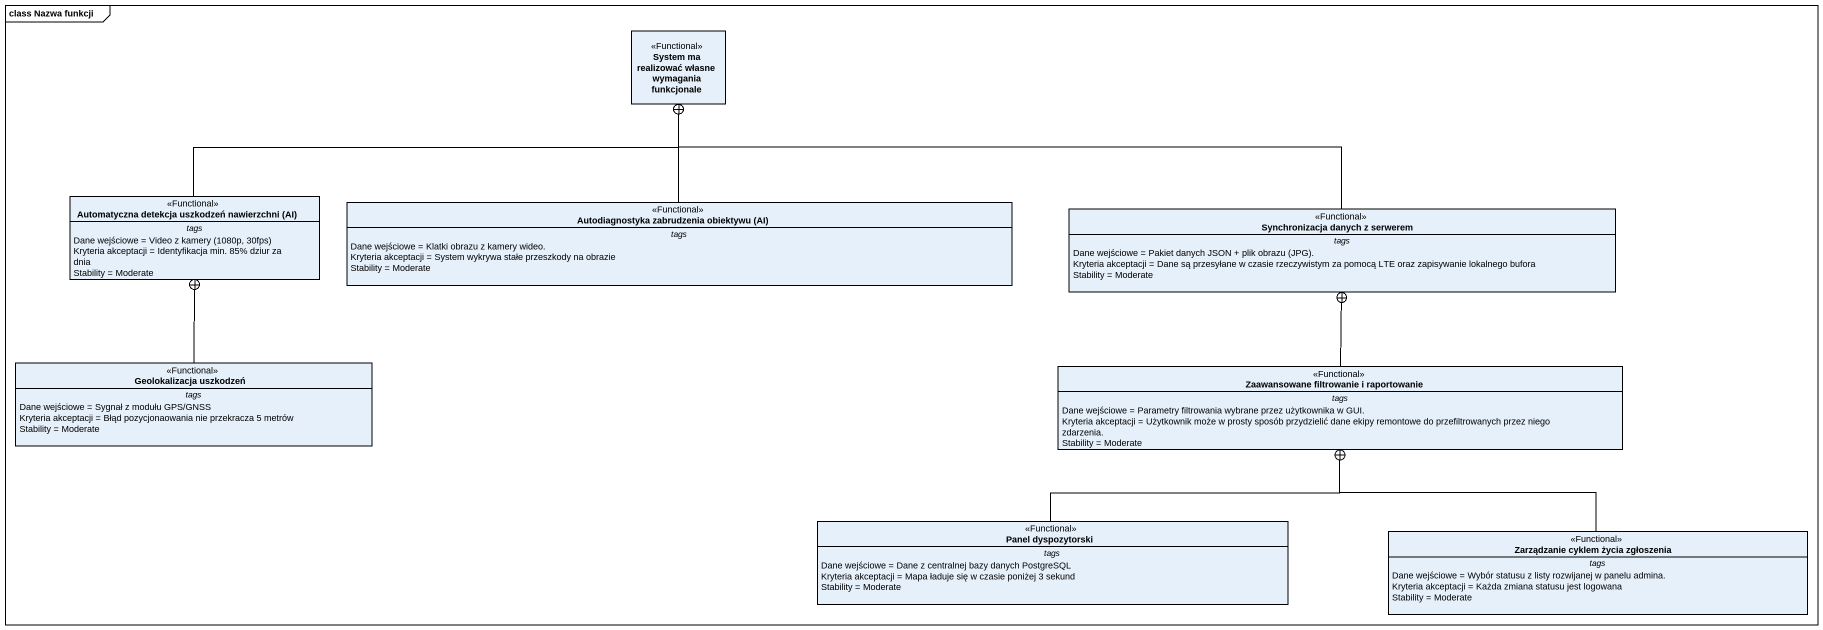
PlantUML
@startuml
mainframe class Nazwa funkcji
hide circle
hide empty members
class "System ma realizować własne wymagania funkcjonale" as System_ma_realizować_własne <<Functional>>
class "Automatyczna detekcja uszkodzeń nawierzchni (AI)" as Automatyczna_detekcja <<Functional>> {
  -- tags --
  {field} Dane wejściowe = Video z kamery (1080p, 30fps)
  Kryteria akceptacji = Identyfikacja min. 85% dziur za dnia
  Stability = Moderate
}
class "Autodiagnostyka zabrudzenia obiektywu (AI)" as Autodiagnostyka_zabrudzenia <<Functional>> {
  -- tags --
  Dane wejściowe = Klatki obrazu z kamery wideo.
  Kryteria akceptacji = System wykrywa stałe przeszkody na obrazie
  Stability = Moderate
}
class "Synchronizacja danych z serwerem" as Synchronizacja_danych_z <<Functional>> {
  -- tags --
  {field} Dane wejściowe = Pakiet danych JSON + plik obrazu (JPG).
  Kryteria akceptacji = Dane są przesyłane w czasie rzeczywistym za pomocą LTE oraz zapisywanie lokalnego bufora
  Stability = Moderate
}
class "Geolokalizacja uszkodzeń" as Geolokalizacja_uszkodzeń <<Functional>> {
  -- tags --
  Dane wejściowe = Sygnał z modułu GPS/GNSS
  Kryteria akceptacji = Błąd pozycjonaowania nie przekracza 5 metrów
  Stability = Moderate
}
class "Zaawansowane filtrowanie i raportowanie" as Zaawansowane_filtrowanie_i <<Functional>> {
  -- tags --
  Dane wejściowe = Parametry filtrowania wybrane przez użytkownika w GUI.
  Kryteria akceptacji = Użytkownik może w prosty sposób przydzielić dane ekipy remontowe do przefiltrowanych przez niego zdarzenia.
  Stability = Moderate
}
class "Panel dyspozytorski" as Panel_dyspozytorski <<Functional>> {
  -- tags --
  Dane wejściowe = Dane z centralnej bazy danych PostgreSQL
  Kryteria akceptacji = Mapa ładuje się w czasie poniżej 3 sekund
  Stability = Moderate
}
class "Zarządzanie cyklem życia zgłoszenia" as Zarządzanie_cyklem_życia <<Functional>> {
  -- tags --
  Dane wejściowe = Wybór statusu z listy rozwijanej w panelu admina.
  Kryteria akceptacji = Każda zmiana statusu jest logowana
  Stability = Moderate
}
Automatyczna_detekcja -right-+ System_ma_realizować_własne
Autodiagnostyka_zabrudzenia -up-+ System_ma_realizować_własne
Synchronizacja_danych_z -left-+ System_ma_realizować_własne
Geolokalizacja_uszkodzeń -up-+ Automatyczna_detekcja
Zaawansowane_filtrowanie_i -up-+ Synchronizacja_danych_z
Panel_dyspozytorski -right-+ Zaawansowane_filtrowanie_i
Zarządzanie_cyklem_życia -up-+ Zaawansowane_filtrowanie_i
@enduml
